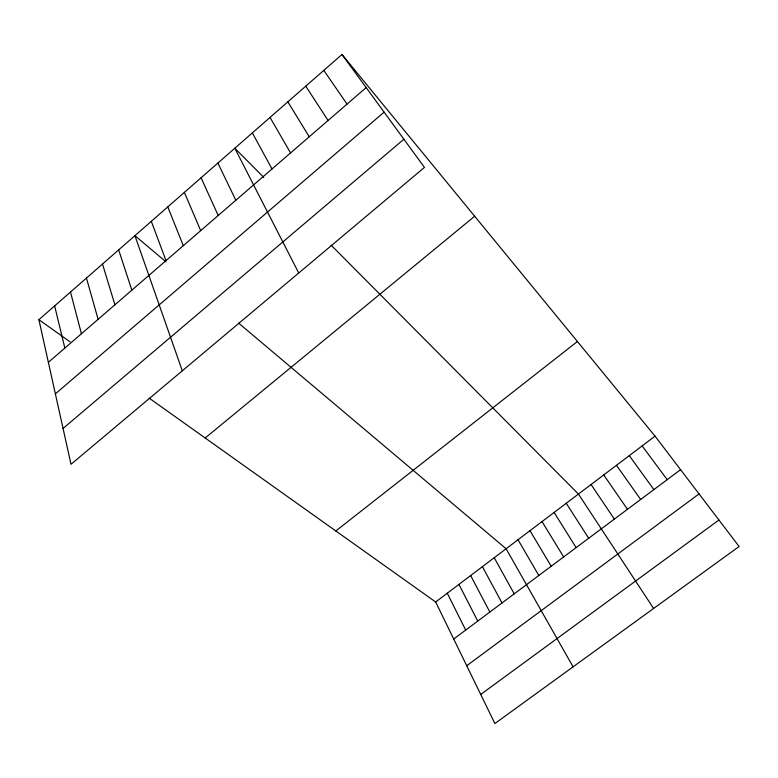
<?xml version="1.0" encoding="UTF-8"?>
<svg xmlns="http://www.w3.org/2000/svg" width="778" height="778" viewBox="0 0 778 778"><rect width="100%" height="100%" fill="white"/><g stroke="black" fill="none" stroke-linecap="round" stroke-linejoin="round"><path stroke-width="1.17" d="M341.98 54.47L424.457 167.406L71.012 464.281L38.9 319.68L341.98 54.47L655.047 436.147L739.1 546.496L494.886 723.53L435.67 601.997L149.191 398.161M48.372 362.334L366.156 87.574M55.374 393.863L384.108 112.149M63.057 428.454L403.879 139.233M205.188 437.995L474.677 216.245M335.824 530.956L577.412 341.493M435.67 601.997L655.047 436.147M453.71 639.02L680.585 469.669M466.722 665.744L699.052 493.913M480.716 694.453L718.93 520.015M38.9 319.68L70.069 341.853M166.015 261.875L134.934 235.646L182.295 370.805M238.574 323.074L506.108 548.753L573.085 666.843M263.761 177.384L234.81 148.248L298.733 273.01M331.204 245.255L578.443 494.059L653.598 608.474M642.132 445.911L667.213 479.656M629.276 455.636L653.899 489.586M616.477 465.302L640.654 499.476M603.747 474.93L627.476 509.318M323.804 70.37L347.046 104.087M591.066 484.519L614.357 519.111M305.764 86.163L328.083 120.493M566.258 503.278L588.693 538.269M554.121 512.449L576.138 547.634M287.841 101.85L309.255 136.772M542.033 521.591L563.642 556.96M530.003 530.684L551.203 566.248M518.031 539.738L538.814 575.496M270.034 117.42L290.564 152.926M494.234 557.719L514.219 593.847M252.364 132.892L272.008 168.972M482.418 566.656L502.005 602.969M470.651 575.555L489.848 612.043M458.942 584.404L477.75 621.077M447.282 593.225L465.701 630.073M217.889 163.059L235.831 200.257M201.074 177.773L218.2 215.496M184.376 192.38L200.685 230.638M167.785 206.899L183.297 245.673M151.302 221.322L166.025 260.611M118.664 249.884L131.842 290.165M102.502 264.024L114.92 304.801M86.446 278.067L98.116 319.33M70.497 292.032L81.427 333.762M54.645 305.9L64.846 348.097"/></g></svg>
